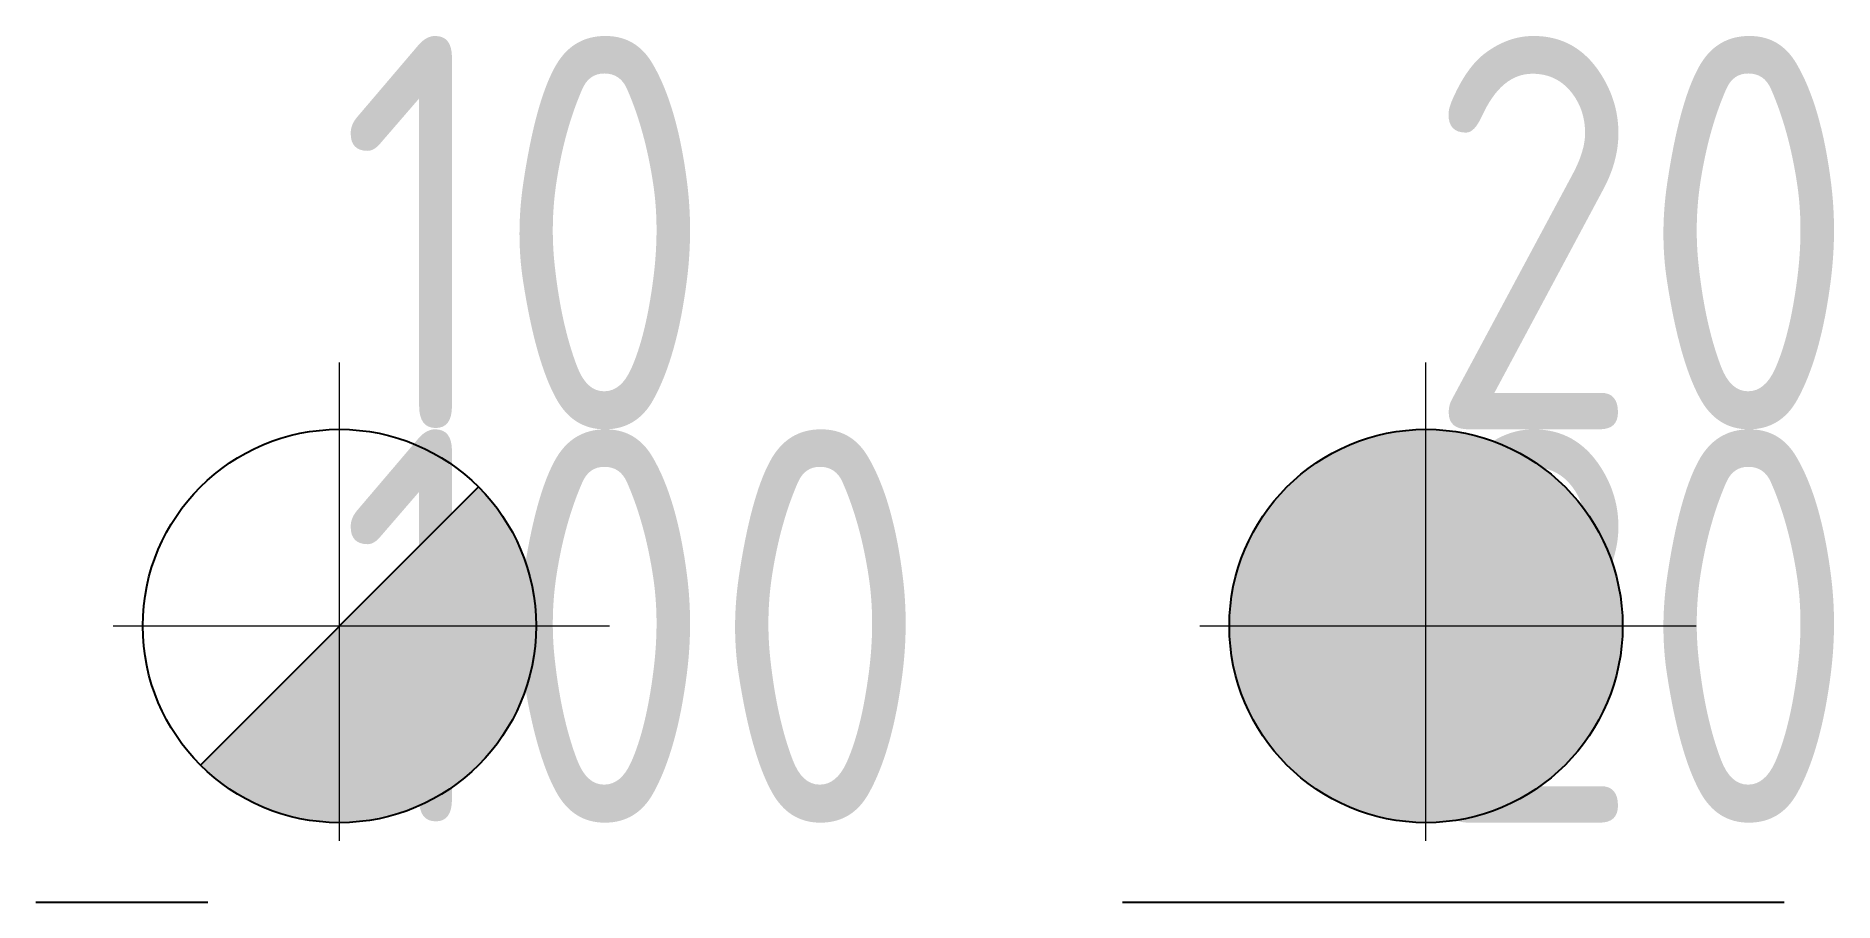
# Model space of a CAD drawing. Header units: millimetres. Extents: x -309 to 1520, y -281 to 600.
import ezdxf

# ---------------------------------------------------------------- set-up
doc = ezdxf.new("R2010")
doc.units = ezdxf.units.MM
doc.linetypes.add('CENTER', pattern=[50.8, 31.75, -6.35, 6.35, -6.35])
doc.layers.add('КЖ_Оси', color=89, linetype='CENTER', lineweight=9)
doc.layers.add('КЖ_Штриховка', color=27, linetype='Continuous', lineweight=5)
doc.styles.add('НСК', font='isocpeur.ttf', dxfattribs={"width": 0.8, "height": 2.5})

# ---------------------------------------------------------------- blocks, each defined once
blk = doc.blocks.new('*U111')
at = {"layer": 'КЖ_Штриховка'}
h = blk.add_hatch(color=256, dxfattribs=at)
h.paths.add_polyline_path([(0, 0), (0.5, 0, 0.198912), (0.3536, 0.3536)])
h.paths.add_polyline_path([(0, 0), (0, -0.5, 0.414214), (0.5, 0)])
h.paths.add_polyline_path([(0, 0), (-0.3536, -0.3536, 0.198912), (0, -0.5)])
blk.add_line((-0.7716, -0.7018), (-0.3345, -0.7018))
blk.add_lwpolyline([(-0.3536, -0.3536), (0.3536, 0.3536)])
blk.add_circle((0, 0), 0.5)
at = {"layer": 'КЖ_Оси', "ltscale": 0.5}
for points in [[(0, -0.5459), (0, 0.6699)], [(-0.5749, 0), (0.6865, 0)]]:
    blk.add_lwpolyline(points, dxfattribs=at)
at = {"style": 'НСК', "width": 0.8}
for tag, p in [('NUM', (0, 0.5)), ('РАЗМЕР', (0, -0.5))]:
    blk.add_attdef(tag, p, '', height=1, dxfattribs=at)
blk = doc.blocks.new('*U112')
at = {"layer": 'КЖ_Штриховка'}
h = blk.add_hatch(color=256, dxfattribs=at)
edge = h.paths.add_edge_path()
edge.add_arc((0, 0), 0.5, 0, 360)
blk.add_line((-0.7716, -0.7018), (0.9109, -0.7018))
blk.add_circle((0, 0), 0.5)
at = {"layer": 'КЖ_Оси', "ltscale": 0.5}
for points in [[(0, -0.5459), (0, 0.6699)], [(-0.5749, 0), (0.6865, 0)]]:
    blk.add_lwpolyline(points, dxfattribs=at)
at = {"style": 'НСК', "width": 0.8}
for tag, p in [('NUM', (0, 0.5)), ('РАЗМЕР', (0, -0.5))]:
    blk.add_attdef(tag, p, '', height=1, dxfattribs=at)

msp = doc.modelspace()

# ---------------------------------------------------------------- block references
at = {"xscale": 400, "yscale": 400, "zscale": 400}
for name, p, values in [('*U111', (0, 0), {'NUM': '10', 'РАЗМЕР': '100'}), ('*U112', (1105, 0), {'NUM': '20', 'РАЗМЕР': '20'})]:
    msp.add_blockref(name, p, dxfattribs=at).add_auto_attribs(values)

doc.saveas('drawing.dxf')
